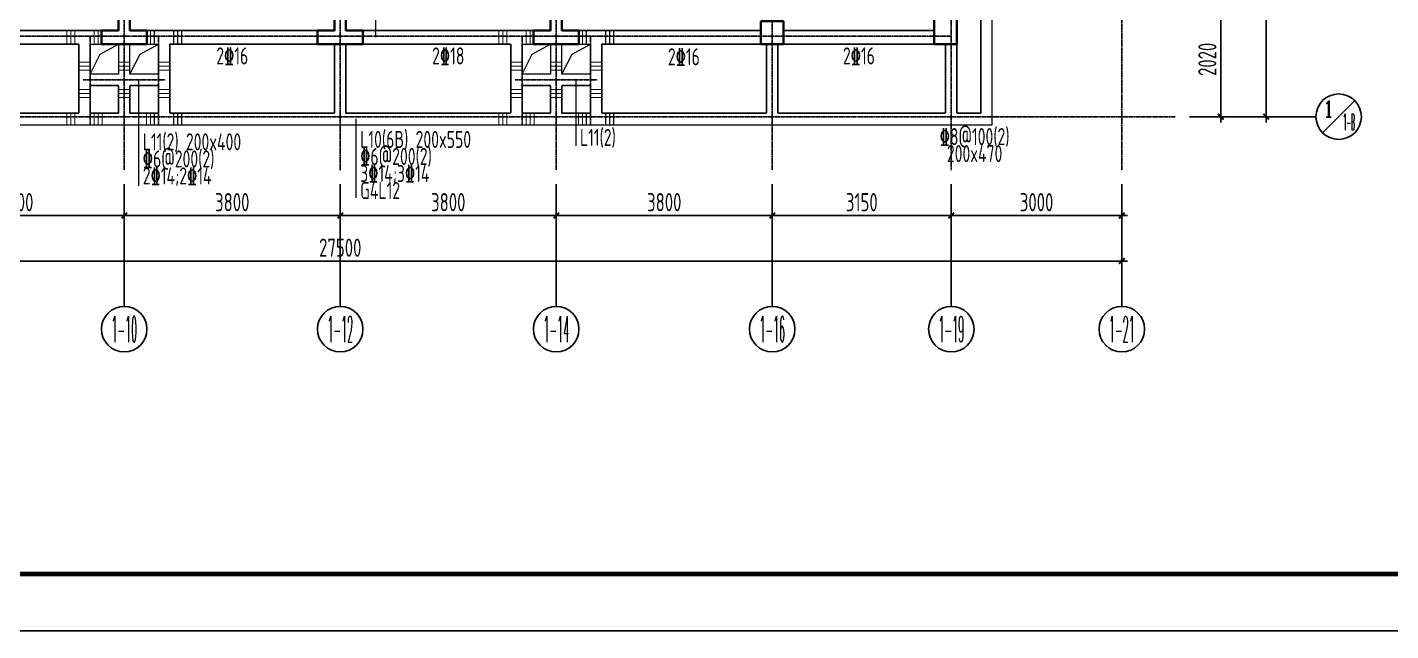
# Model space of a CAD drawing. Header units: millimetres. Extents: x -108786 to 29797, y -10598 to 53433.
# Drawn here: x -91595 to -67608, y -5967 to 4657 of the extents above; entities that cross this region are included whole.
import ezdxf
from ezdxf.enums import TextEntityAlignment as Align

# ---------------------------------------------------------------- set-up
doc = ezdxf.new("R2010")
doc.units = ezdxf.units.MM
doc.header["$MEASUREMENT"] = 0
doc.linetypes.add('CENTER', pattern=[2, 1.25, -0.25, 0.25, -0.25])
doc.linetypes.add('DASHED', pattern=[0.75, 0.5, -0.25])
doc.layers.get('Defpoints').update_dxf_attribs({"color": 1})
for name, color, linetype in [('AXIS', 1, 'CENTER'), ('AXIS_DIM', 3, 'Continuous'), ('AXIS_NUM', 3, 'Continuous'), ('AXIS_TEXT', 255, 'Continuous'), ('BEAM', 4, 'DASHED'), ('BEAM_CON', 4, 'Continuous'), ('COLU', 6, 'Continuous'), ('HOLE', 5, 'Continuous'), ('JQLayer', 7, 'Continuous'), ('STEEL', 6, 'Continuous'), ('WALL', 2, 'Continuous'), ('梁原位标注', 7, 'Continuous')]:
    doc.layers.add(name, color=color, linetype=linetype)
doc.layers.add('Z主楼梁筋(横向)', color=55, linetype='Continuous', lineweight=20)
doc.styles.add('_TCH_AXIS', font='COMPLEX', dxfattribs={"bigfont": 'GBCBIG'})
doc.styles.add('COMPLEX', font='tssdeng.shx', dxfattribs={"bigfont": 'hztxt.shx'})
doc.styles.add('JG-DIM', font='tssdeng.shx', dxfattribs={"width": 0.7, "bigfont": 'hztxt.shx'})
doc.styles.add('TSSD_Rein', font='tssdeng.shx', dxfattribs={"width": 0.7, "bigfont": 'hztxt.shx'})
doc.dimstyles.new('JG_100', dxfattribs={"dimtxt": 320, "dimasz": 100, "dimexe": 100, "dimexo": 250, "dimgap": 75, "dimtad": 1, "dimdec": 0, "dimrnd": 0.5, "dimdsep": 46, "dimtxsty": 'JG-DIM', "dimblk": 'ARCHTICK', "dimcen": 100, "dimdle": 100, "dimclrt": 7, "dimazin": 2, "dimtfac": 1, "dimtdec": 0, "dimtix": 1, "dimtmove": 2, "dimatfit": 3, "dimldrblk": 'JG_DIM', "dimfxl": 1, "dimtolj": 1, "dimtzin": 0, "dimarcsym": 0})

# ---------------------------------------------------------------- blocks, each defined once
blk = doc.blocks.new('_ArchTick')
at = {"color": 0, "const_width": 0.35}
blk.add_lwpolyline([(-0.5, -0.5), (0.5, 0.5)], dxfattribs=at)
blk = doc.blocks.new('*D23')
at = {"layer": 'AXIS_DIM', "color": 0, "lineweight": -2, "transparency": 16777216}
for p, q in [((30040, -1520), (30040, 12300)), ((28690, 12200), (30140, 12200)), ((28690, -1420), (30140, -1420))]:
    blk.add_line(p, q, dxfattribs=at)
at = {"layer": 'Defpoints', "color": 0, "transparency": 16777216}
for p in [(28440, 12200), (30040, 12200), (28440, -1420)]:
    blk.add_point(p, dxfattribs=at)
at = {"layer": 'AXIS_DIM', "color": 0, "lineweight": -2, "transparency": 16777216, "xscale": 100, "yscale": 100, "zscale": 100}
for p, rotation in [((30040, 12200), 89.99993293829954), ((30040, -1420), 269.9999329382996)]:
    blk.add_blockref('_ArchTick', p, dxfattribs=dict(at, rotation=rotation))
at = {"layer": 'AXIS_DIM', "color": 7, "transparency": 16777216, "insert": (29805, 5390), "char_height": 320, "attachment_point": 5, "rotation": 89.9999, "style": 'TSSD_Rein'}
blk.add_mtext('\\A1;13620', dxfattribs=at)
blk = doc.blocks.new('JG_DIM')
blk.add_line((0, 0), (-1, 0))
at = {"linetype": 'ByBlock', "const_width": 0.32}
blk.add_lwpolyline([(-0.53, -0.53), (0.53, 0.53)], dxfattribs=at)
blk = doc.blocks.new('*D24')
at = {"layer": 'AXIS_DIM', "color": 0, "lineweight": -2, "transparency": 16777216}
for p, q in [((0, -2610), (0, -4060)), ((27500, -2610), (27500, -4060)), ((-100, -3960), (27600, -3960))]:
    blk.add_line(p, q, dxfattribs=at)
at = {"layer": 'Defpoints', "color": 0, "transparency": 16777216}
for p in [(0, -2360), (27500, -2360), (27500, -3960)]:
    blk.add_point(p, dxfattribs=at)
at = {"layer": 'AXIS_DIM', "color": 0, "lineweight": -2, "transparency": 16777216, "xscale": 100, "yscale": 100, "zscale": 100, "rotation": 180}
blk.add_blockref('_ArchTick', (0, -3960), dxfattribs=at)
at = {"layer": 'AXIS_DIM', "color": 0, "lineweight": -2, "transparency": 16777216, "xscale": 100, "yscale": 100, "zscale": 100}
blk.add_blockref('_ArchTick', (27500, -3960), dxfattribs=at)
at = {"layer": 'AXIS_DIM', "color": 7, "transparency": 16777216, "insert": (13750, -3725), "char_height": 320, "attachment_point": 5, "style": 'TSSD_Rein'}
blk.add_mtext('\\A1;27500', dxfattribs=at)
blk = doc.blocks.new('*D27')
at = {"layer": 'AXIS_DIM', "color": 0, "lineweight": -2, "transparency": 16777216}
for p, q in [((6150, -2610), (6150, -3260)), ((9950, -2610), (9950, -3260)), ((6050, -3160), (10050, -3160))]:
    blk.add_line(p, q, dxfattribs=at)
at = {"layer": 'Defpoints', "color": 0, "transparency": 16777216}
for p in [(6150, -2360), (9950, -2360), (9950, -3160)]:
    blk.add_point(p, dxfattribs=at)
at = {"layer": 'AXIS_DIM', "color": 0, "lineweight": -2, "transparency": 16777216, "xscale": 100, "yscale": 100, "zscale": 100, "rotation": 180}
blk.add_blockref('_ArchTick', (6150, -3160), dxfattribs=at)
at = {"layer": 'AXIS_DIM', "color": 0, "lineweight": -2, "transparency": 16777216, "xscale": 100, "yscale": 100, "zscale": 100}
blk.add_blockref('_ArchTick', (9950, -3160), dxfattribs=at)
at = {"layer": 'AXIS_DIM', "color": 7, "transparency": 16777216, "insert": (8050, -2925), "char_height": 320, "attachment_point": 5, "style": 'TSSD_Rein'}
blk.add_mtext('\\A1;3800', dxfattribs=at)
blk = doc.blocks.new('*D28')
at = {"layer": 'AXIS_DIM', "color": 0, "lineweight": -2, "transparency": 16777216}
for p, q in [((9950, -2610), (9950, -3260)), ((13750, -2610), (13750, -3260)), ((9850, -3160), (13850, -3160))]:
    blk.add_line(p, q, dxfattribs=at)
at = {"layer": 'Defpoints', "color": 0, "transparency": 16777216}
for p in [(9950, -2360), (13750, -2360), (13750, -3160)]:
    blk.add_point(p, dxfattribs=at)
at = {"layer": 'AXIS_DIM', "color": 0, "lineweight": -2, "transparency": 16777216, "xscale": 100, "yscale": 100, "zscale": 100, "rotation": 180}
blk.add_blockref('_ArchTick', (9950, -3160), dxfattribs=at)
at = {"layer": 'AXIS_DIM', "color": 0, "lineweight": -2, "transparency": 16777216, "xscale": 100, "yscale": 100, "zscale": 100}
blk.add_blockref('_ArchTick', (13750, -3160), dxfattribs=at)
at = {"layer": 'AXIS_DIM', "color": 7, "transparency": 16777216, "insert": (11850, -2925), "char_height": 320, "attachment_point": 5, "style": 'TSSD_Rein'}
blk.add_mtext('\\A1;3800', dxfattribs=at)
blk = doc.blocks.new('*D29')
at = {"layer": 'AXIS_DIM', "color": 0, "lineweight": -2, "transparency": 16777216}
for p, q in [((13750, -2610), (13750, -3260)), ((17550, -2610), (17550, -3260)), ((13650, -3160), (17650, -3160))]:
    blk.add_line(p, q, dxfattribs=at)
at = {"layer": 'Defpoints', "color": 0, "transparency": 16777216}
for p in [(13750, -2360), (17550, -2360), (17550, -3160)]:
    blk.add_point(p, dxfattribs=at)
at = {"layer": 'AXIS_DIM', "color": 0, "lineweight": -2, "transparency": 16777216, "xscale": 100, "yscale": 100, "zscale": 100, "rotation": 180}
blk.add_blockref('_ArchTick', (13750, -3160), dxfattribs=at)
at = {"layer": 'AXIS_DIM', "color": 0, "lineweight": -2, "transparency": 16777216, "xscale": 100, "yscale": 100, "zscale": 100}
blk.add_blockref('_ArchTick', (17550, -3160), dxfattribs=at)
at = {"layer": 'AXIS_DIM', "color": 7, "transparency": 16777216, "insert": (15650, -2925), "char_height": 320, "attachment_point": 5, "style": 'TSSD_Rein'}
blk.add_mtext('\\A1;3800', dxfattribs=at)
blk = doc.blocks.new('*D30')
at = {"layer": 'AXIS_DIM', "color": 0, "lineweight": -2, "transparency": 16777216}
for p, q in [((17550, -2610), (17550, -3260)), ((21350, -2610), (21350, -3260)), ((17450, -3160), (21450, -3160))]:
    blk.add_line(p, q, dxfattribs=at)
at = {"layer": 'Defpoints', "color": 0, "transparency": 16777216}
for p in [(17550, -2360), (21350, -2360), (21350, -3160)]:
    blk.add_point(p, dxfattribs=at)
at = {"layer": 'AXIS_DIM', "color": 0, "lineweight": -2, "transparency": 16777216, "xscale": 100, "yscale": 100, "zscale": 100, "rotation": 180}
blk.add_blockref('_ArchTick', (17550, -3160), dxfattribs=at)
at = {"layer": 'AXIS_DIM', "color": 0, "lineweight": -2, "transparency": 16777216, "xscale": 100, "yscale": 100, "zscale": 100}
blk.add_blockref('_ArchTick', (21350, -3160), dxfattribs=at)
at = {"layer": 'AXIS_DIM', "color": 7, "transparency": 16777216, "insert": (19450, -2925), "char_height": 320, "attachment_point": 5, "style": 'TSSD_Rein'}
blk.add_mtext('\\A1;3800', dxfattribs=at)
blk = doc.blocks.new('*D31')
at = {"layer": 'AXIS_DIM', "color": 0, "lineweight": -2, "transparency": 16777216}
for p, q in [((21350, -2610), (21350, -3260)), ((24500, -2610), (24500, -3260)), ((21250, -3160), (24600, -3160))]:
    blk.add_line(p, q, dxfattribs=at)
at = {"layer": 'Defpoints', "color": 0, "transparency": 16777216}
for p in [(21350, -2360), (24500, -2360), (24500, -3160)]:
    blk.add_point(p, dxfattribs=at)
at = {"layer": 'AXIS_DIM', "color": 0, "lineweight": -2, "transparency": 16777216, "xscale": 100, "yscale": 100, "zscale": 100, "rotation": 180}
blk.add_blockref('_ArchTick', (21350, -3160), dxfattribs=at)
at = {"layer": 'AXIS_DIM', "color": 0, "lineweight": -2, "transparency": 16777216, "xscale": 100, "yscale": 100, "zscale": 100}
blk.add_blockref('_ArchTick', (24500, -3160), dxfattribs=at)
at = {"layer": 'AXIS_DIM', "color": 7, "transparency": 16777216, "insert": (22925, -2925), "char_height": 320, "attachment_point": 5, "style": 'TSSD_Rein'}
blk.add_mtext('\\A1;3150', dxfattribs=at)
blk = doc.blocks.new('*D32')
at = {"layer": 'AXIS_DIM', "color": 0, "lineweight": -2, "transparency": 16777216}
for p, q in [((24500, -2610), (24500, -3260)), ((27500, -2610), (27500, -3260)), ((24400, -3160), (27600, -3160))]:
    blk.add_line(p, q, dxfattribs=at)
at = {"layer": 'Defpoints', "color": 0, "transparency": 16777216}
for p in [(24500, -2360), (27500, -2360), (27500, -3160)]:
    blk.add_point(p, dxfattribs=at)
at = {"layer": 'AXIS_DIM', "color": 0, "lineweight": -2, "transparency": 16777216, "xscale": 100, "yscale": 100, "zscale": 100, "rotation": 180}
blk.add_blockref('_ArchTick', (24500, -3160), dxfattribs=at)
at = {"layer": 'AXIS_DIM', "color": 0, "lineweight": -2, "transparency": 16777216, "xscale": 100, "yscale": 100, "zscale": 100}
blk.add_blockref('_ArchTick', (27500, -3160), dxfattribs=at)
at = {"layer": 'AXIS_DIM', "color": 7, "transparency": 16777216, "insert": (26000, -2925), "char_height": 320, "attachment_point": 5, "style": 'TSSD_Rein'}
blk.add_mtext('\\A1;3000', dxfattribs=at)
blk = doc.blocks.new('*D34')
at = {"layer": 'AXIS_DIM', "color": 0, "lineweight": -2, "transparency": 16777216}
for p, q in [((28690, 600), (29340, 600)), ((29240, -1520), (29240, 700)), ((28690, -1420), (29340, -1420))]:
    blk.add_line(p, q, dxfattribs=at)
at = {"layer": 'Defpoints', "color": 0, "transparency": 16777216}
for p in [(28440, 600), (29240, 600), (28440, -1420)]:
    blk.add_point(p, dxfattribs=at)
at = {"layer": 'AXIS_DIM', "color": 0, "lineweight": -2, "transparency": 16777216, "xscale": 100, "yscale": 100, "zscale": 100}
for p, rotation in [((29240, 600), 90), ((29240, -1420), 270)]:
    blk.add_blockref('_ArchTick', p, dxfattribs=dict(at, rotation=rotation))
at = {"layer": 'AXIS_DIM', "color": 7, "transparency": 16777216, "insert": (29005, -410), "char_height": 320, "attachment_point": 5, "rotation": 90, "style": 'TSSD_Rein'}
blk.add_mtext('\\A1;2020', dxfattribs=at)
blk = doc.blocks.new('_AXISO')
blk.add_circle((0, 0), 0.5)
at = {"layer": 'AXIS_TEXT', "style": 'COMPLEX', "width": 1.041667}
blk.add_attdef('A', text='', height=0.56, dxfattribs=at).set_placement((-0.25, -0.28), (0.25, -0.28), align=Align.FIT)
blk = doc.blocks.new('A1+0(841x594)-TK_STYLE_a-TK_HQ_a-62ba77e7', base_point=(10, -10))
at = {"layer": 'JQLayer', "color": 7, "linetype": 'Continuous'}
blk.add_lwpolyline([(-831, -10), (-831, 584), (10, 584), (10, -10)], close=True, dxfattribs=at)
at = {"layer": 'JQLayer', "color": 7, "linetype": 'Continuous', "const_width": 0.8}
blk.add_lwpolyline([(-806, 0), (-806, 574), (0, 574), (0, 0)], close=True, dxfattribs=at)
blk = doc.blocks.new('ZW-标准层')
at = {"layer": 'AXIS', "ltscale": 0.7}
for p, q in [((27500, 13140), (27500, -2360)), ((27500, 13140), (27500, -2360)), ((27500, 13140), (27500, -2360)), ((27500, 13140), (27500, -2360)), ((13750, 9400), (13750, -2360)), ((13750, 9260), (13750, -2360)), ((9950, 7820), (9950, -2360)), ((17550, 7820), (17550, -2360)), ((21350, 7820), (21350, -2360)), ((24500, 4200), (24500, -2360)), ((24500, 3500), (24500, -2360)), ((-940, 0), (24500, 0)), ((16950, 0), (16950, -1560)), ((9350, 0), (9350, -1560)), ((10550, 0), (10550, -1560)), ((18150, 0), (18150, -1560)), ((9230, -770), (10670, -770)), ((16830, -770), (18270, -770)), ((-940, -1420), (28440, -1420))]:
    blk.add_line(p, q, dxfattribs=at)
at = {"layer": 'AXIS_NUM'}
for p, q in [((31032.2, -1702.8), (31597.8, -1137.2)), ((28815, -1420), (30915, -1420)), ((9950, -2660), (9950, -4760)), ((13750, -2660), (13750, -4760)), ((17550, -2660), (17550, -4760)), ((21350, -2660), (21350, -4760)), ((24500, -2660), (24500, -4760)), ((27500, -2660), (27500, -4760))]:
    blk.add_line(p, q, dxfattribs=at)
blk.add_circle((31315, -1420), 400, dxfattribs=at)
ref = blk.add_blockref('_AXISO', (9950, -5160), dxfattribs=dict(at, xscale=800, yscale=800, zscale=800))
ref.add_attrib('A', '1-10', dxfattribs={"layer": 'AXIS_TEXT', "height": 452.55, "style": '_TCH_AXIS', "width": 0.3}).set_placement((9723.7, -5386.3), (10176.3, -5386.3), align=Align.FIT)
ref = blk.add_blockref('_AXISO', (13750, -5160), dxfattribs=dict(at, xscale=800, yscale=800, zscale=800))
ref.add_attrib('A', '1-12', dxfattribs={"layer": 'AXIS_TEXT', "height": 452.55, "style": '_TCH_AXIS', "width": 0.3}).set_placement((13523.7, -5386.3), (13976.3, -5386.3), align=Align.FIT)
ref = blk.add_blockref('_AXISO', (17550, -5160), dxfattribs=dict(at, xscale=800, yscale=800, zscale=800))
ref.add_attrib('A', '1-14', dxfattribs={"layer": 'AXIS_TEXT', "height": 452.55, "style": '_TCH_AXIS', "width": 0.291667}).set_placement((17323.7, -5386.3), (17776.3, -5386.3), align=Align.FIT)
ref = blk.add_blockref('_AXISO', (21350, -5160), dxfattribs=dict(at, xscale=800, yscale=800, zscale=800))
ref.add_attrib('A', '1-16', dxfattribs={"layer": 'AXIS_TEXT', "height": 452.55, "style": '_TCH_AXIS', "width": 0.3}).set_placement((21123.7, -5386.3), (21576.3, -5386.3), align=Align.FIT)
ref = blk.add_blockref('_AXISO', (24500, -5160), dxfattribs=dict(at, xscale=800, yscale=800, zscale=800))
ref.add_attrib('A', '1-19', dxfattribs={"layer": 'AXIS_TEXT', "height": 452.55, "style": '_TCH_AXIS', "width": 0.3}).set_placement((24273.7, -5386.3), (24726.3, -5386.3), align=Align.FIT)
ref = blk.add_blockref('_AXISO', (27500, -5160), dxfattribs=dict(at, xscale=800, yscale=800, zscale=800))
ref.add_attrib('A', '1-21', dxfattribs={"layer": 'AXIS_TEXT', "height": 452.55, "style": '_TCH_AXIS', "width": 0.3}).set_placement((27273.7, -5386.3), (27726.3, -5386.3), align=Align.FIT)
at = {"layer": 'AXIS_TEXT', "style": '_TCH_AXIS'}
for s, height, width, p, p2 in [('1', 286.2, 1.630466, (31035, -1427.2), (31235, -1427.2)), ('1-B', 286.22, 0.253003, (31395, -1656.1), (31595, -1656.1))]:
    blk.add_text(s, height=height, dxfattribs=dict(at, width=width)).set_placement(p, p2, align=Align.FIT)
at = {"layer": 'AXIS_DIM'}
for p1, p2, distance, picture, middle in [((28440, -1420), (28440, 12200), -1600, '*D23', (29805, 5390)), ((28440, -1420), (28440, 600), -800, '*D34', (29005, -410)), ((0, -2360), (27500, -2360), -1600, '*D24', (13750, -3725)), ((6150, -2360), (9950, -2360), -800, '*D27', (8050, -2925)), ((9950, -2360), (13750, -2360), -800, '*D28', (11850, -2925)), ((13750, -2360), (17550, -2360), -800, '*D29', (15650, -2925)), ((17550, -2360), (21350, -2360), -800, '*D30', (19450, -2925)), ((21350, -2360), (24500, -2360), -800, '*D31', (22925, -2925)), ((24500, -2360), (27500, -2360), -800, '*D32', (26000, -2925))]:
    dim = blk.add_aligned_dim(p1=p1, p2=p2, distance=distance, dimstyle='JG_100', override={"dimtxsty": 'TSSD_Rein'}, dxfattribs=at)
    dim.commit()
    dim.dimension.update_dxf_attribs({"geometry": picture, "text_midpoint": middle})
blk = doc.blocks.new('L-WMC')
at = {"layer": 'BEAM', "ltscale": 0.5}
for p, q in [((25020, 60), (25020, 1880)), ((9550, 1520), (6350, 1520)), ((13350, 1520), (10350, 1520)), ((17150, 1520), (14150, 1520)), ((21150, 1520), (17950, 1520)), ((24200, 1520), (21550, 1520)), ((6350, 1280), (9150, 1280)), ((9150, 1280), (9150, 60)), ((10750, 1280), (13350, 1280)), ((10750, 60), (10750, 1280)), ((13650, 1280), (13650, 60)), ((13850, 60), (13850, 1280)), ((14150, 1280), (16750, 1280)), ((16750, 1280), (16750, 60)), ((18350, 1280), (21150, 1280)), ((18350, 60), (18350, 1280)), ((21250, 1280), (21250, 60)), ((21450, 60), (21450, 1280)), ((21550, 1280), (24200, 1280)), ((24400, 1280), (24400, 60)), ((24600, 60), (24600, 1280)), ((9350, 60), (9350, 550)), ((9350, 550), (9850, 550)), ((9850, 550), (9850, 60)), ((10050, 60), (10050, 550)), ((10050, 550), (10550, 550)), ((10550, 550), (10550, 60)), ((16950, 60), (16950, 550)), ((16950, 550), (17450, 550)), ((17450, 550), (17450, 60)), ((17650, 60), (17650, 550)), ((17650, 550), (18150, 550)), ((18150, 550), (18150, 60)), ((9150, 60), (6250, 60)), ((9850, 60), (9350, 60)), ((10550, 60), (10050, 60)), ((13650, 60), (10750, 60)), ((16750, 60), (13850, 60)), ((17450, 60), (16950, 60)), ((18150, 60), (17650, 60)), ((21250, 60), (18350, 60)), ((24400, 60), (21450, 60)), ((25020, 60), (24600, 60))]:
    blk.add_line(p, q, dxfattribs=at)
at = {"layer": 'BEAM_CON', "lineweight": 18}
for p, q in [((25220, -140), (25220, 1880)), ((9350, 1280), (9550, 1280)), ((9350, 750), (9350, 1280)), ((9850, 1280), (9850, 750)), ((10050, 750), (10050, 1280)), ((10350, 1280), (10550, 1280)), ((10550, 1280), (10550, 750)), ((16950, 1280), (17150, 1280)), ((16950, 750), (16950, 1280)), ((17450, 1280), (17450, 750)), ((17650, 750), (17650, 1280)), ((17950, 1280), (18150, 1280)), ((18150, 1280), (18150, 750)), ((9850, 750), (9350, 750)), ((10550, 750), (10050, 750)), ((17450, 750), (16950, 750)), ((18150, 750), (17650, 750)), ((6150, -140), (9350, -140)), ((9350, -140), (10550, -140)), ((10550, -140), (13750, -140)), ((13750, -140), (16950, -140)), ((16950, -140), (18150, -140)), ((18150, -140), (21350, -140)), ((21350, -140), (25220, -140))]:
    blk.add_line(p, q, dxfattribs=at)
at = {"layer": 'COLU', "lineweight": 35}
for points in [[(24600, 2120), (24200, 2120), (24200, 1280), (24600, 1280)], [(21550, 1680), (21150, 1680), (21150, 1280), (21550, 1280)]]:
    blk.add_lwpolyline(points, close=True, dxfattribs=at)
at = {"layer": 'HOLE', "lineweight": 18}
for points in [[(9350, 750), (9527, 1103), (9850, 1280)], [(10050, 750), (10227, 1103), (10550, 1280)], [(16950, 750), (17127, 1103), (17450, 1280)], [(17650, 750), (17827, 1103), (18150, 1280)]]:
    blk.add_lwpolyline(points, dxfattribs=at)
at = {"layer": 'WALL', "lineweight": 35}
for points in [[(14150, 1280), (13350, 1280), (13350, 1520), (13650, 1520), (13650, 4920), (13650, 5040), (13850, 5040), (13850, 4920), (13850, 1520), (14150, 1520)], [(17950, 1280), (17150, 1280), (17150, 1520), (17450, 1520), (17450, 3020), (17650, 3020), (17650, 1520), (17950, 1520)], [(10350, 1520), (10350, 1280)]]:
    blk.add_lwpolyline(points, close=True, dxfattribs=at)
for points in [[(10350, 1520), (10050, 1520), (10050, 3020), (9850, 3020), (9850, 1520), (9550, 1520), (9550, 1280), (10350, 1280)], [(9550, 1520), (9550, 1280)], [(13350, 1520), (13350, 1280)], [(14150, 1280), (14150, 1520)], [(17150, 1520), (17150, 1280)], [(17950, 1280), (17950, 1520)]]:
    blk.add_lwpolyline(points, dxfattribs=at)
at = {"layer": 'AXIS'}
blk.add_blockref('ZW-标准层', (0, 1420), dxfattribs=at)

msp = doc.modelspace()

# ---------------------------------------------------------------- linework, layer by layer
at = {"layer": 'STEEL', "const_width": 20}
for points in [[(-90898.9, 4362.1), (-90898.9, 4602.1)], [(-90828.9, 4362.1), (-90828.9, 4602.1)], [(-90758.9, 4362.1), (-90758.9, 4602.1)], [(-90418.9, 4362.1), (-90418.9, 4602.1)], [(-90348.9, 4362.1), (-90348.9, 4602.1)], [(-90278.9, 4362.1), (-90278.9, 4602.1)], [(-89498.9, 4362.1), (-89498.9, 4602.1)], [(-89428.9, 4362.1), (-89428.9, 4602.1)], [(-89358.9, 4362.1), (-89358.9, 4602.1)], [(-89018.9, 4362.1), (-89018.9, 4602.1)], [(-88948.9, 4362.1), (-88948.9, 4602.1)], [(-88878.9, 4362.1), (-88878.9, 4602.1)], [(-83298.9, 4362.1), (-83298.9, 4602.1)], [(-83228.9, 4362.1), (-83228.9, 4602.1)], [(-83158.9, 4362.1), (-83158.9, 4602.1)], [(-82818.9, 4362.1), (-82818.9, 4602.1)], [(-82748.9, 4362.1), (-82748.9, 4602.1)], [(-82678.9, 4362.1), (-82678.9, 4602.1)], [(-81898.9, 4362.1), (-81898.9, 4602.1)], [(-81828.9, 4362.1), (-81828.9, 4602.1)], [(-81758.9, 4362.1), (-81758.9, 4602.1)], [(-81418.9, 4362.1), (-81418.9, 4602.1)], [(-81348.9, 4362.1), (-81348.9, 4602.1)], [(-81278.9, 4362.1), (-81278.9, 4602.1)], [(-90488.9, 4042.1), (-90688.9, 4042.1)], [(-90488.9, 3972.1), (-90688.9, 3972.1)], [(-90488.9, 3902.1), (-90688.9, 3902.1)], [(-89788.9, 4042.1), (-89988.9, 4042.1)], [(-89788.9, 3972.1), (-89988.9, 3972.1)], [(-89788.9, 3902.1), (-89988.9, 3902.1)], [(-89088.9, 4042.1), (-89288.9, 4042.1)], [(-89088.9, 3972.1), (-89288.9, 3972.1)], [(-89088.9, 3902.1), (-89288.9, 3902.1)], [(-82888.9, 4042.1), (-83088.9, 4042.1)], [(-82888.9, 3972.1), (-83088.9, 3972.1)], [(-82888.9, 3902.1), (-83088.9, 3902.1)], [(-82188.9, 4042.1), (-82388.9, 4042.1)], [(-82188.9, 3972.1), (-82388.9, 3972.1)], [(-82188.9, 3902.1), (-82388.9, 3902.1)], [(-81488.9, 4042.1), (-81688.9, 4042.1)], [(-81488.9, 3972.1), (-81688.9, 3972.1)], [(-81488.9, 3902.1), (-81688.9, 3902.1)], [(-90488.9, 3562.1), (-90688.9, 3562.1)], [(-90488.9, 3492.1), (-90688.9, 3492.1)], [(-90488.9, 3422.1), (-90688.9, 3422.1)], [(-89788.9, 3562.1), (-89988.9, 3562.1)], [(-89788.9, 3492.1), (-89988.9, 3492.1)], [(-89788.9, 3422.1), (-89988.9, 3422.1)], [(-89088.9, 3562.1), (-89288.9, 3562.1)], [(-89088.9, 3492.1), (-89288.9, 3492.1)], [(-89088.9, 3422.1), (-89288.9, 3422.1)], [(-82888.9, 3562.1), (-83088.9, 3562.1)], [(-82888.9, 3492.1), (-83088.9, 3492.1)], [(-82888.9, 3422.1), (-83088.9, 3422.1)], [(-82188.9, 3562.1), (-82388.9, 3562.1)], [(-82188.9, 3492.1), (-82388.9, 3492.1)], [(-82188.9, 3422.1), (-82388.9, 3422.1)], [(-81488.9, 3562.1), (-81688.9, 3562.1)], [(-81488.9, 3492.1), (-81688.9, 3492.1)], [(-81488.9, 3422.1), (-81688.9, 3422.1)], [(-90898.9, 2942.1), (-90898.9, 3142.1)], [(-90828.9, 2942.1), (-90828.9, 3142.1)], [(-90758.9, 2942.1), (-90758.9, 3142.1)], [(-90418.9, 2942.1), (-90418.9, 3142.1)], [(-90348.9, 2942.1), (-90348.9, 3142.1)], [(-90278.9, 2942.1), (-90278.9, 3142.1)], [(-89498.9, 2942.1), (-89498.9, 3142.1)], [(-89428.9, 2942.1), (-89428.9, 3142.1)], [(-89358.9, 2942.1), (-89358.9, 3142.1)], [(-89018.9, 2942.1), (-89018.9, 3142.1)], [(-88948.9, 2942.1), (-88948.9, 3142.1)], [(-88878.9, 2942.1), (-88878.9, 3142.1)], [(-83298.9, 2942.1), (-83298.9, 3142.1)], [(-83228.9, 2942.1), (-83228.9, 3142.1)], [(-83158.9, 2942.1), (-83158.9, 3142.1)], [(-82818.9, 2942.1), (-82818.9, 3142.1)], [(-82748.9, 2942.1), (-82748.9, 3142.1)], [(-82678.9, 2942.1), (-82678.9, 3142.1)], [(-81898.9, 2942.1), (-81898.9, 3142.1)], [(-81828.9, 2942.1), (-81828.9, 3142.1)], [(-81758.9, 2942.1), (-81758.9, 3142.1)], [(-81418.9, 2942.1), (-81418.9, 3142.1)], [(-81348.9, 2942.1), (-81348.9, 3142.1)], [(-81278.9, 2942.1), (-81278.9, 3142.1)]]:
    msp.add_lwpolyline(points, dxfattribs=at)
at = {"layer": 'Z主楼梁筋(横向)', "linetype": 'Continuous'}
for p, q in [((-85462.8, 4482.1), (-85462.8, 6054.2)), ((-89637.9, 3732.1), (-89637.9, 1866.6)), ((-81946.9, 3732.1), (-81946.9, 2567.4)), ((-85813.1, 3042.1), (-85813.1, 1655.9))]:
    msp.add_line(p, q, dxfattribs=at)

# ---------------------------------------------------------------- block references
at = {"layer": 'BEAM', "xscale": 100, "yscale": 100}
msp.add_blockref('A1+0(841x594)-TK_STYLE_a-TK_HQ_a-62ba77e7', (-24686.5, -5967), dxfattribs=at)
at = {"layer": 'BEAM'}
msp.add_blockref('L-WMC', (-99838.9, 3082.1), dxfattribs=at)

# ---------------------------------------------------------------- texts
at = {"layer": 'Z主楼梁筋(横向)', "linetype": 'Continuous', "style": 'TSSD_Rein', "width": 0.7}
for s, p in [('L11(2)', (-81871.9, 2567.4)), ('L11(2) 200x400', (-89562.9, 2489.6)), ('L10(6B) 200x550', (-85738.1, 2532.9)), ('%%1326@200(2)', (-89562.9, 2189.6)), ('%%1326@200(2)', (-85738.1, 2232.9)), ('2%%13214;2%%13214', (-89562.9, 1889.6)), ('3%%13214;3%%13214', (-85738.1, 1932.9)), ('G4L12', (-85738.1, 1632.9))]:
    msp.add_text(s, height=300, dxfattribs=at).set_placement(p)
at = {"layer": '梁原位标注', "style": 'TSSD_Rein', "width": 0.7}
for s, p in [('2%%13216', (-87988.9, 4302.1)), ('2%%13218', (-84188.9, 4302.1)), ('2%%13216', (-80043.6, 4287.1)), ('2%%13216', (-76963.9, 4302.1)), ('%%1328@100(2)', (-74928.9, 2882.1)), ('200x470', (-74928.9, 2583.3))]:
    msp.add_text(s, height=300, dxfattribs=at).set_placement(p, align=Align.TOP_CENTER)

doc.saveas('drawing.dxf')
